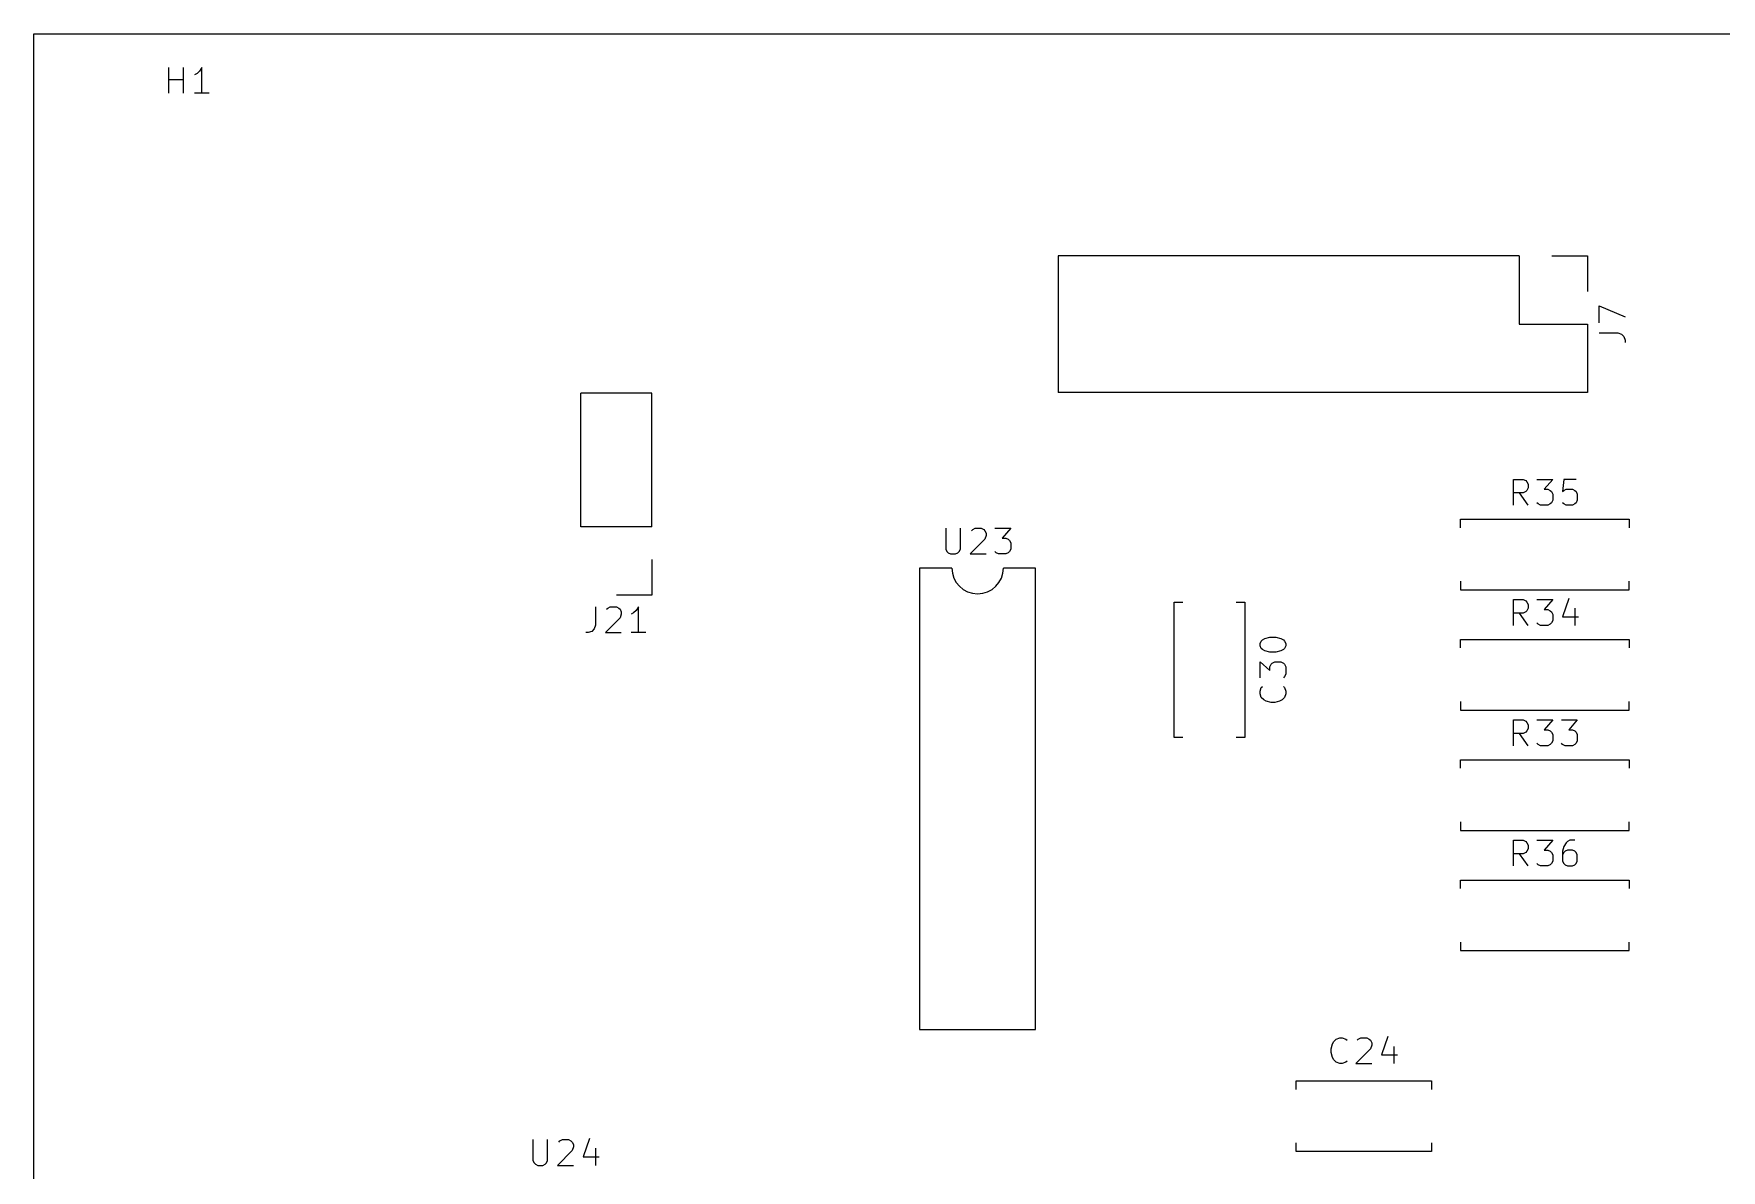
# Model space of a CAD drawing. Header units: millimetres. Extents: x 20 to 120, y -120 to -20.
# Drawn here: x 20 to 85.5, y -64.1 to -20 of the extents above; entities that cross this region are included whole.
import ezdxf

# ---------------------------------------------------------------- set-up
doc = ezdxf.new("R2010")
doc.units = ezdxf.units.MM
doc.layers.add('Edge.Cuts', color=254, linetype='CONTINUOUS', true_color=0xd0d2cd)
doc.layers.add('F.Silkscreen', color=41, linetype='CONTINUOUS', true_color=0xf2eda1)

msp = doc.modelspace()

# ---------------------------------------------------------------- linework, layer by layer
at = {"layer": 'Edge.Cuts', "linetype": 'CONTINUOUS'}
for p, q in [((20, -20), (120, -20)), ((20, -120), (20, -20))]:
    msp.add_line(p, q, dxfattribs=at)
at = {"layer": 'F.Silkscreen', "linetype": 'CONTINUOUS'}
for p, q in [((25.238095, -22.304819), (25.238095, -21.304819)), ((25.809523, -22.304819), (25.809523, -21.304819)), ((26.333333, -21.542914), (26.238095, -21.590533)), ((26.428571, -21.447676), (26.333333, -21.542914)), ((26.523809, -21.304819), (26.428571, -21.447676)), ((26.523809, -22.304819), (26.523809, -21.304819)), ((25.238095, -21.781009), (25.809523, -21.781009)), ((26.809523, -22.304819), (26.238095, -22.304819)), ((59.73, -28.62), (59.73, -33.92)), ((77.62, -28.62), (59.73, -28.62)), ((77.62, -28.62), (77.62, -31.27)), ((78.89, -28.62), (80.27, -28.62)), ((80.27, -28.62), (80.27, -30)), ((80.724819, -31.22238), (80.724819, -30.555714)), ((80.724819, -30.555714), (81.724819, -30.984285)), ((77.62, -31.27), (80.27, -31.27)), ((80.27, -31.27), (80.27, -33.92)), ((80.724819, -31.603333), (81.439104, -31.603333)), ((81.439104, -31.603333), (81.581961, -31.650952)), ((81.581961, -31.650952), (81.6772, -31.74619)), ((81.6772, -31.74619), (81.724819, -31.889047)), ((81.724819, -31.889047), (81.724819, -31.984285)), ((41.22, -39.13), (41.22, -33.94)), ((43.98, -33.94), (41.22, -33.94)), ((43.98, -39.13), (43.98, -33.94)), ((80.27, -33.92), (59.73, -33.92)), ((77.395714, -38.289819), (77.395714, -37.289819)), ((77.395714, -37.289819), (77.776666, -37.289819)), ((77.776666, -37.289819), (77.871904, -37.337438)), ((78.300476, -37.289819), (78.919523, -37.289819)), ((78.919523, -37.289819), (78.58619, -37.670771)), ((79.348095, -37.289819), (79.300476, -37.766009)), ((79.824285, -37.289819), (79.348095, -37.289819)), ((77.776666, -37.813628), (77.395714, -37.813628)), ((77.967142, -38.289819), (77.633809, -37.813628)), ((77.871904, -37.766009), (77.776666, -37.813628)), ((77.871904, -37.337438), (77.919523, -37.385057)), ((77.919523, -37.71839), (77.871904, -37.766009)), ((77.919523, -37.385057), (77.967142, -37.480295)), ((77.967142, -37.623152), (77.919523, -37.71839)), ((77.967142, -37.480295), (77.967142, -37.623152)), ((78.58619, -37.670771), (78.729047, -37.670771)), ((78.729047, -37.670771), (78.824285, -37.71839)), ((78.824285, -37.71839), (78.871904, -37.766009)), ((78.871904, -37.766009), (78.919523, -37.861247)), ((78.919523, -37.861247), (78.919523, -38.099342)), ((79.300476, -37.766009), (79.348095, -37.71839)), ((79.348095, -37.71839), (79.443333, -37.670771)), ((79.443333, -37.670771), (79.681428, -37.670771)), ((79.681428, -37.670771), (79.776666, -37.71839)), ((79.776666, -37.71839), (79.824285, -37.766009)), ((79.824285, -37.766009), (79.871904, -37.861247)), ((79.871904, -37.861247), (79.871904, -38.099342)), ((78.348095, -38.2422), (78.300476, -38.19458)), ((78.443333, -38.289819), (78.348095, -38.2422)), ((78.729047, -38.289819), (78.443333, -38.289819)), ((78.824285, -38.2422), (78.729047, -38.289819)), ((78.871904, -38.19458), (78.824285, -38.2422)), ((78.919523, -38.099342), (78.871904, -38.19458)), ((79.348095, -38.2422), (79.300476, -38.19458)), ((79.443333, -38.289819), (79.348095, -38.2422)), ((79.681428, -38.289819), (79.443333, -38.289819)), ((79.776666, -38.2422), (79.681428, -38.289819)), ((79.824285, -38.19458), (79.776666, -38.2422)), ((79.871904, -38.099342), (79.824285, -38.19458)), ((43.98, -39.13), (41.22, -39.13)), ((55.371905, -39.184819), (55.371905, -39.994342)), ((55.943333, -39.994342), (55.943333, -39.184819)), ((56.371905, -39.280057), (56.419524, -39.232438)), ((56.419524, -39.232438), (56.514762, -39.184819)), ((56.514762, -39.184819), (56.752857, -39.184819)), ((56.752857, -39.184819), (56.848095, -39.232438)), ((56.848095, -39.232438), (56.895714, -39.280057)), ((57.276667, -39.184819), (57.895714, -39.184819)), ((57.895714, -39.184819), (57.562381, -39.565771)), ((75.34, -38.835), (81.88, -38.835)), ((75.34, -39.165), (75.34, -38.835)), ((81.88, -38.835), (81.88, -39.165)), ((56.895714, -39.61339), (56.324286, -40.184819)), ((56.895714, -39.280057), (56.943333, -39.375295)), ((56.943333, -39.470533), (56.895714, -39.61339)), ((56.943333, -39.375295), (56.943333, -39.470533)), ((57.562381, -39.565771), (57.705238, -39.565771)), ((57.705238, -39.565771), (57.800476, -39.61339)), ((57.800476, -39.61339), (57.848095, -39.661009)), ((57.848095, -39.661009), (57.895714, -39.756247)), ((57.895714, -39.756247), (57.895714, -39.994342)), ((43.98, -40.4), (43.98, -41.78)), ((55.371905, -39.994342), (55.419524, -40.08958)), ((55.419524, -40.08958), (55.467143, -40.1372)), ((55.467143, -40.1372), (55.562381, -40.184819)), ((55.562381, -40.184819), (55.752857, -40.184819)), ((55.752857, -40.184819), (55.848095, -40.1372)), ((55.848095, -40.1372), (55.895714, -40.08958)), ((55.895714, -40.08958), (55.943333, -39.994342)), ((56.324286, -40.184819), (56.943333, -40.184819)), ((57.324286, -40.1372), (57.276667, -40.08958)), ((57.419524, -40.184819), (57.324286, -40.1372)), ((57.705238, -40.184819), (57.419524, -40.184819)), ((57.800476, -40.1372), (57.705238, -40.184819)), ((57.848095, -40.08958), (57.800476, -40.1372)), ((57.895714, -39.994342), (57.848095, -40.08958)), ((54.36, -40.73), (54.36, -58.63)), ((55.61, -40.73), (54.36, -40.73)), ((58.86, -40.73), (57.61, -40.73)), ((58.86, -58.63), (58.86, -40.73)), ((43.98, -41.78), (42.6, -41.78)), ((75.34, -41.245), (75.34, -41.575)), ((75.34, -41.575), (81.88, -41.575)), ((81.88, -41.575), (81.88, -41.245)), ((41.790476, -42.234819), (41.790476, -42.949104)), ((42.219048, -42.330057), (42.266667, -42.282438)), ((42.266667, -42.282438), (42.361905, -42.234819)), ((42.361905, -42.234819), (42.6, -42.234819)), ((42.6, -42.234819), (42.695238, -42.282438)), ((42.695238, -42.282438), (42.742857, -42.330057)), ((42.742857, -42.330057), (42.790476, -42.425295)), ((42.790476, -42.520533), (42.742857, -42.66339)), ((42.790476, -42.425295), (42.790476, -42.520533)), ((43.266667, -42.472914), (43.171429, -42.520533)), ((43.361905, -42.377676), (43.266667, -42.472914)), ((43.457143, -42.234819), (43.361905, -42.377676)), ((43.457143, -43.234819), (43.457143, -42.234819)), ((64.24, -42.06), (64.577, -42.06)), ((64.24, -47.3), (64.24, -42.06)), ((66.643, -42.06), (66.98, -42.06)), ((66.98, -42.06), (66.98, -47.3)), ((77.395714, -42.956519), (77.395714, -41.956519)), ((77.395714, -41.956519), (77.776666, -41.956519)), ((77.776666, -42.480328), (77.395714, -42.480328)), ((77.967142, -42.956519), (77.633809, -42.480328)), ((77.776666, -41.956519), (77.871904, -42.004138)), ((77.871904, -42.432709), (77.776666, -42.480328)), ((77.871904, -42.004138), (77.919523, -42.051757)), ((77.919523, -42.38509), (77.871904, -42.432709)), ((77.919523, -42.051757), (77.967142, -42.146995)), ((77.967142, -42.289852), (77.919523, -42.38509)), ((77.967142, -42.146995), (77.967142, -42.289852)), ((78.300476, -41.956519), (78.919523, -41.956519)), ((78.919523, -41.956519), (78.58619, -42.337471)), ((78.58619, -42.337471), (78.729047, -42.337471)), ((78.729047, -42.337471), (78.824285, -42.38509)), ((78.824285, -42.38509), (78.871904, -42.432709)), ((78.871904, -42.432709), (78.919523, -42.527947)), ((78.919523, -42.527947), (78.919523, -42.766042)), ((79.538571, -41.9089), (79.300476, -42.623185)), ((79.776666, -42.289852), (79.776666, -42.956519)), ((41.647619, -43.1872), (41.504762, -43.234819)), ((41.742857, -43.091961), (41.647619, -43.1872)), ((41.790476, -42.949104), (41.742857, -43.091961)), ((42.742857, -42.66339), (42.171429, -43.234819)), ((78.348095, -42.9089), (78.300476, -42.86128)), ((78.443333, -42.956519), (78.348095, -42.9089)), ((78.729047, -42.956519), (78.443333, -42.956519)), ((78.824285, -42.9089), (78.729047, -42.956519)), ((78.871904, -42.86128), (78.824285, -42.9089)), ((78.919523, -42.766042), (78.871904, -42.86128)), ((79.300476, -42.623185), (79.919523, -42.623185)), ((41.504762, -43.234819), (41.409524, -43.234819)), ((42.171429, -43.234819), (42.790476, -43.234819)), ((43.742857, -43.234819), (43.171429, -43.234819)), ((67.564819, -43.65619), (67.612438, -43.560952)), ((67.564819, -43.751428), (67.564819, -43.65619)), ((67.612438, -43.846666), (67.564819, -43.751428)), ((67.612438, -43.560952), (67.660057, -43.513333)), ((67.660057, -43.894285), (67.612438, -43.846666)), ((67.660057, -43.513333), (67.755295, -43.465714)), ((67.755295, -43.465714), (67.945771, -43.418095)), ((67.945771, -43.418095), (68.183866, -43.418095)), ((68.183866, -43.418095), (68.374342, -43.465714)), ((68.374342, -43.465714), (68.46958, -43.513333)), ((68.46958, -43.513333), (68.5172, -43.560952)), ((68.5172, -43.846666), (68.46958, -43.894285)), ((68.5172, -43.560952), (68.564819, -43.65619)), ((68.564819, -43.751428), (68.5172, -43.846666)), ((68.564819, -43.65619), (68.564819, -43.751428)), ((75.34, -43.5017), (81.88, -43.5017)), ((75.34, -43.8317), (75.34, -43.5017)), ((81.88, -43.5017), (81.88, -43.8317)), ((67.564819, -44.989523), (67.564819, -44.370476)), ((67.564819, -44.370476), (67.945771, -44.703809)), ((67.755295, -43.941904), (67.660057, -43.894285)), ((67.945771, -43.989523), (67.755295, -43.941904)), ((68.183866, -43.989523), (67.945771, -43.989523)), ((67.945771, -44.560952), (67.99339, -44.465714)), ((67.99339, -44.465714), (68.041009, -44.418095)), ((68.041009, -44.418095), (68.136247, -44.370476)), ((68.136247, -44.370476), (68.374342, -44.370476)), ((68.374342, -43.941904), (68.183866, -43.989523)), ((68.46958, -43.894285), (68.374342, -43.941904)), ((68.374342, -44.370476), (68.46958, -44.418095)), ((68.46958, -44.418095), (68.5172, -44.465714)), ((68.5172, -44.465714), (68.564819, -44.560952)), ((67.945771, -44.703809), (67.945771, -44.560952)), ((68.5172, -44.941904), (68.46958, -44.989523)), ((68.564819, -44.846666), (68.5172, -44.941904)), ((68.564819, -44.560952), (68.564819, -44.846666)), ((67.564819, -45.513333), (67.612438, -45.370476)), ((67.564819, -45.608571), (67.564819, -45.513333)), ((67.612438, -45.751428), (67.564819, -45.608571)), ((67.612438, -45.370476), (67.660057, -45.322857)), ((67.707676, -45.846666), (67.612438, -45.751428)), ((68.5172, -45.751428), (68.421961, -45.846666)), ((68.46958, -45.322857), (68.5172, -45.370476)), ((68.5172, -45.370476), (68.564819, -45.513333)), ((68.564819, -45.608571), (68.5172, -45.751428)), ((68.564819, -45.513333), (68.564819, -45.608571)), ((67.802914, -45.894285), (67.707676, -45.846666)), ((67.99339, -45.941904), (67.802914, -45.894285)), ((68.136247, -45.941904), (67.99339, -45.941904)), ((68.326723, -45.894285), (68.136247, -45.941904)), ((68.421961, -45.846666), (68.326723, -45.894285)), ((75.34, -45.9117), (75.34, -46.2417)), ((75.34, -46.2417), (81.88, -46.2417)), ((81.88, -46.2417), (81.88, -45.9117)), ((77.395714, -47.623119), (77.395714, -46.623119)), ((77.395714, -46.623119), (77.776666, -46.623119)), ((77.776666, -46.623119), (77.871904, -46.670738)), ((77.871904, -47.099309), (77.776666, -47.146928)), ((77.871904, -46.670738), (77.919523, -46.718357)), ((77.919523, -47.05169), (77.871904, -47.099309)), ((77.919523, -46.718357), (77.967142, -46.813595)), ((77.967142, -46.956452), (77.919523, -47.05169)), ((77.967142, -46.813595), (77.967142, -46.956452)), ((78.300476, -46.623119), (78.919523, -46.623119)), ((78.919523, -46.623119), (78.58619, -47.004071)), ((78.58619, -47.004071), (78.729047, -47.004071)), ((78.729047, -47.004071), (78.824285, -47.05169)), ((78.824285, -47.05169), (78.871904, -47.099309)), ((78.871904, -47.099309), (78.919523, -47.194547)), ((79.252857, -46.623119), (79.871904, -46.623119)), ((79.871904, -46.623119), (79.538571, -47.004071)), ((79.538571, -47.004071), (79.681428, -47.004071)), ((79.681428, -47.004071), (79.776666, -47.05169)), ((79.776666, -47.05169), (79.824285, -47.099309)), ((79.824285, -47.099309), (79.871904, -47.194547)), ((64.577, -47.3), (64.24, -47.3)), ((66.98, -47.3), (66.643, -47.3)), ((77.776666, -47.146928), (77.395714, -47.146928)), ((77.967142, -47.623119), (77.633809, -47.146928)), ((78.348095, -47.5755), (78.300476, -47.52788)), ((78.443333, -47.623119), (78.348095, -47.5755)), ((78.729047, -47.623119), (78.443333, -47.623119)), ((78.824285, -47.5755), (78.729047, -47.623119)), ((78.871904, -47.52788), (78.824285, -47.5755)), ((78.919523, -47.432642), (78.871904, -47.52788)), ((78.919523, -47.194547), (78.919523, -47.432642)), ((79.300476, -47.5755), (79.252857, -47.52788)), ((79.395714, -47.623119), (79.300476, -47.5755)), ((79.681428, -47.623119), (79.395714, -47.623119)), ((79.776666, -47.5755), (79.681428, -47.623119)), ((79.824285, -47.52788), (79.776666, -47.5755)), ((79.871904, -47.432642), (79.824285, -47.52788)), ((79.871904, -47.194547), (79.871904, -47.432642)), ((75.34, -48.1683), (81.88, -48.1683)), ((75.34, -48.4983), (75.34, -48.1683)), ((81.88, -48.1683), (81.88, -48.4983)), ((75.34, -50.5783), (75.34, -50.9083)), ((75.34, -50.9083), (81.88, -50.9083)), ((81.88, -50.9083), (81.88, -50.5783)), ((77.395714, -52.289819), (77.395714, -51.289819)), ((77.395714, -51.289819), (77.776666, -51.289819)), ((77.776666, -51.289819), (77.871904, -51.337438)), ((77.871904, -51.337438), (77.919523, -51.385057)), ((77.919523, -51.385057), (77.967142, -51.480295)), ((77.967142, -51.623152), (77.919523, -51.71839)), ((77.967142, -51.480295), (77.967142, -51.623152)), ((78.300476, -51.289819), (78.919523, -51.289819)), ((78.919523, -51.289819), (78.58619, -51.670771)), ((78.58619, -51.670771), (78.729047, -51.670771)), ((78.729047, -51.670771), (78.824285, -51.71839)), ((79.348095, -51.527914), (79.300476, -51.71839)), ((79.443333, -51.385057), (79.348095, -51.527914)), ((79.490952, -51.670771), (79.395714, -51.71839)), ((79.490952, -51.337438), (79.443333, -51.385057)), ((79.58619, -51.289819), (79.490952, -51.337438)), ((79.681428, -51.670771), (79.490952, -51.670771)), ((79.776666, -51.289819), (79.58619, -51.289819)), ((79.776666, -51.71839), (79.681428, -51.670771)), ((77.776666, -51.813628), (77.395714, -51.813628)), ((77.967142, -52.289819), (77.633809, -51.813628)), ((77.871904, -51.766009), (77.776666, -51.813628)), ((77.919523, -51.71839), (77.871904, -51.766009)), ((78.348095, -52.2422), (78.300476, -52.19458)), ((78.443333, -52.289819), (78.348095, -52.2422)), ((78.729047, -52.289819), (78.443333, -52.289819)), ((78.824285, -52.2422), (78.729047, -52.289819)), ((78.824285, -51.71839), (78.871904, -51.766009)), ((78.871904, -52.19458), (78.824285, -52.2422)), ((78.871904, -51.766009), (78.919523, -51.861247)), ((78.919523, -52.099342), (78.871904, -52.19458)), ((78.919523, -51.861247), (78.919523, -52.099342)), ((79.300476, -51.71839), (79.300476, -52.099342)), ((79.348095, -51.766009), (79.300476, -51.861247)), ((79.300476, -52.099342), (79.348095, -52.19458)), ((79.395714, -51.71839), (79.348095, -51.766009)), ((79.348095, -52.19458), (79.395714, -52.2422)), ((79.395714, -52.2422), (79.490952, -52.289819)), ((79.490952, -52.289819), (79.681428, -52.289819)), ((79.681428, -52.289819), (79.776666, -52.2422)), ((79.824285, -51.766009), (79.776666, -51.71839)), ((79.776666, -52.2422), (79.824285, -52.19458)), ((79.871904, -51.861247), (79.824285, -51.766009)), ((79.824285, -52.19458), (79.871904, -52.099342)), ((79.871904, -52.099342), (79.871904, -51.861247)), ((75.34, -52.835), (81.88, -52.835)), ((75.34, -53.165), (75.34, -52.835)), ((81.88, -52.835), (81.88, -53.165)), ((75.34, -55.245), (75.34, -55.575)), ((75.34, -55.575), (81.88, -55.575)), ((81.88, -55.575), (81.88, -55.245)), ((54.36, -58.63), (58.86, -58.63)), ((72.518571, -58.9072), (72.280476, -59.621485)), ((70.328095, -59.38339), (70.375714, -59.192914)), ((70.328095, -59.526247), (70.328095, -59.38339)), ((70.375714, -59.716723), (70.328095, -59.526247)), ((70.375714, -59.192914), (70.423333, -59.097676)), ((70.423333, -59.097676), (70.518571, -59.002438)), ((70.518571, -59.002438), (70.661428, -58.954819)), ((70.661428, -58.954819), (70.756666, -58.954819)), ((70.756666, -58.954819), (70.899523, -59.002438)), ((70.899523, -59.002438), (70.947142, -59.050057)), ((71.851904, -59.38339), (71.280476, -59.954819)), ((71.328095, -59.050057), (71.375714, -59.002438)), ((71.375714, -59.002438), (71.470952, -58.954819)), ((71.470952, -58.954819), (71.709047, -58.954819)), ((71.709047, -58.954819), (71.804285, -59.002438)), ((71.804285, -59.002438), (71.851904, -59.050057)), ((71.851904, -59.050057), (71.899523, -59.145295)), ((71.899523, -59.240533), (71.851904, -59.38339)), ((71.899523, -59.145295), (71.899523, -59.240533)), ((72.756666, -59.288152), (72.756666, -59.954819)), ((70.423333, -59.811961), (70.375714, -59.716723)), ((70.518571, -59.9072), (70.423333, -59.811961)), ((70.661428, -59.954819), (70.518571, -59.9072)), ((70.756666, -59.954819), (70.661428, -59.954819)), ((70.899523, -59.9072), (70.756666, -59.954819)), ((70.947142, -59.85958), (70.899523, -59.9072)), ((71.280476, -59.954819), (71.899523, -59.954819)), ((72.280476, -59.621485), (72.899523, -59.621485)), ((68.97, -60.63), (74.21, -60.63)), ((68.97, -60.967), (68.97, -60.63)), ((74.21, -60.63), (74.21, -60.967)), ((39.361905, -62.904819), (39.361905, -63.714342)), ((39.933333, -63.714342), (39.933333, -62.904819)), ((40.885714, -63.33339), (40.314286, -63.904819)), ((40.361905, -63.000057), (40.409524, -62.952438)), ((40.409524, -62.952438), (40.504762, -62.904819)), ((40.504762, -62.904819), (40.742857, -62.904819)), ((40.742857, -62.904819), (40.838095, -62.952438)), ((40.838095, -62.952438), (40.885714, -63.000057)), ((40.885714, -63.000057), (40.933333, -63.095295)), ((40.933333, -63.190533), (40.885714, -63.33339)), ((40.933333, -63.095295), (40.933333, -63.190533)), ((41.552381, -62.8572), (41.314286, -63.571485)), ((41.790476, -63.238152), (41.790476, -63.904819)), ((68.97, -63.37), (68.97, -63.033)), ((74.21, -63.37), (68.97, -63.37)), ((74.21, -63.033), (74.21, -63.37)), ((39.361905, -63.714342), (39.409524, -63.80958)), ((39.409524, -63.80958), (39.457143, -63.8572)), ((39.457143, -63.8572), (39.552381, -63.904819)), ((39.552381, -63.904819), (39.742857, -63.904819)), ((39.742857, -63.904819), (39.838095, -63.8572)), ((39.838095, -63.8572), (39.885714, -63.80958)), ((39.885714, -63.80958), (39.933333, -63.714342)), ((40.314286, -63.904819), (40.933333, -63.904819)), ((41.314286, -63.571485), (41.933333, -63.571485))]:
    msp.add_line(p, q, dxfattribs=at)
at = {"layer": 'F.Silkscreen'}
msp.add_arc((56.61, -40.73), 1, -180, 0, dxfattribs=at)

doc.saveas('drawing.dxf')
